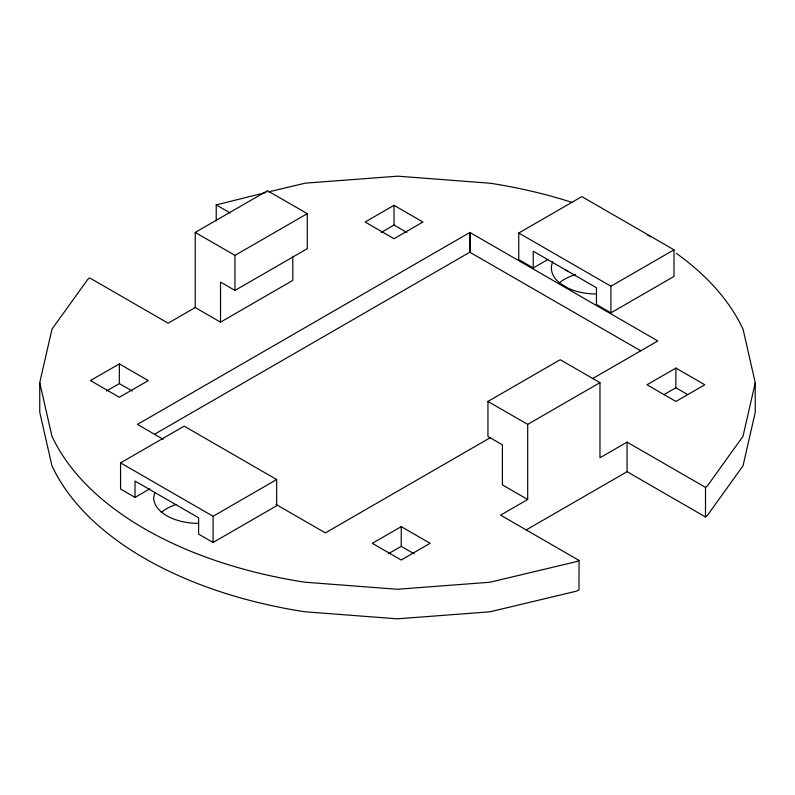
<?xml version="1.0" encoding="UTF-8"?>
<svg xmlns="http://www.w3.org/2000/svg" width="795" height="795" viewBox="0 0 795 795"><rect width="100%" height="100%" fill="white"/><g stroke="black" fill="none" stroke-linecap="round" stroke-linejoin="round"><path stroke-width="1.19" d="M526.32 529.868L627.076 471.693L705.483 516.959L705.523 487.415L627.076 442.119L599.977 457.771L599.977 382.653L527.691 424.381L527.691 499.498L500.592 515.15L579.018 560.425L578.989 589.979L576.196 591.222L489.889 611.822L397.291 618.828L304.704 611.762A357.75 206.541 0 0 1 51.884 465.622L39.75 412.168L39.75 382.594L51.993 329.14L87.798 279.313L89.676 277.902L168.123 323.197L195.222 307.546L220.523 322.154L292.798 280.426L292.798 256.149M106.48 391.011L119.329 383.597L119.369 363.901L148.277 380.596L119.329 397.262L90.421 380.566L119.369 363.901M388.367 553.757L401.217 546.334L401.246 526.638L430.125 543.313L401.217 560.008L372.298 543.313L401.246 526.638M664.083 394.568L675.859 387.771L675.899 368.075L704.807 384.76L675.899 401.455L646.991 384.76L675.899 368.075M154.697 492.791L153.644 497.402A44.977 25.967 0 0 0 198.621 523.368M676.436 253.386A357.75 206.541 0 0 1 743.116 329.378L755.25 382.832L743.007 436.286L707.262 486.103L705.523 487.415M705.483 516.959L707.212 515.667L743.007 465.86L755.25 412.406L755.25 382.832M195.222 307.546L195.222 232.438L267.498 190.711L307.258 213.656L307.258 248.706L234.972 290.433L220.523 282.096L220.523 322.154M195.222 232.438L234.972 255.384L307.258 213.656M394.022 205.329L365.114 222.024L394.022 238.719L422.93 222.024L394.022 205.329L394.022 225.045L381.173 232.468M154.618 434.209L469.915 252.174L469.915 232.458L657.833 340.946L592.404 378.718M120.562 462.869L184.172 426.15L276.68 479.554L276.68 505.749L213.08 542.468L198.621 534.121L198.621 517.793L135.021 481.064L135.021 497.402L120.562 489.054L120.562 462.869L213.08 516.283L276.68 479.554M518.757 233.024L581.831 196.603L674.001 249.819L674.001 276.422L610.918 312.842L596.469 304.495L596.469 287.75L533.207 251.23L533.207 267.975L518.757 259.627L518.757 233.024L610.918 286.24L674.001 249.819M135.021 497.402L149.858 488.836M533.207 267.975L547.844 259.528M527.691 499.498L502.4 484.89L502.4 444.832L487.941 436.485L487.941 401.435L560.217 359.708L599.977 382.653M490.525 437.548L325.354 532.898L275.964 504.378M216.22 220.94L216.22 204.911L265.838 192.549M579.018 560.425L576.226 561.668L489.889 582.248L397.291 589.264L304.704 582.188A357.75 206.541 0 0 1 51.884 436.058L39.75 382.594M268.213 191.983L305.111 183.178L397.709 176.172L490.296 183.238A357.75 206.541 0 0 1 572.082 202.427M568.524 271.622L564.818 269.475M640.681 350.764L469.815 252.224L469.915 232.458L137.436 424.411L163.214 439.287M394.022 225.045L406.871 232.468M675.859 387.771L687.645 394.568M216.22 204.911L230.182 212.971M487.941 401.435L527.691 424.381M119.329 383.597L132.179 391.011M401.217 546.334L414.066 553.757M627.076 442.119L627.076 471.693M610.918 286.24L610.918 312.842M234.972 255.384L234.972 290.433M213.08 516.283L213.08 542.468M647.617 235.042A357.75 206.541 0 0 1 650.618 236.751M559.422 282.801A44.977 25.967 0 0 1 575.51 274.603M161.216 512.556A44.977 25.967 0 0 1 176.132 504.487M596.369 293.991A44.977 25.967 0 0 1 568.067 288.197L559.988 283.288A44.977 25.967 0 0 1 552.744 261.744"/></g></svg>
